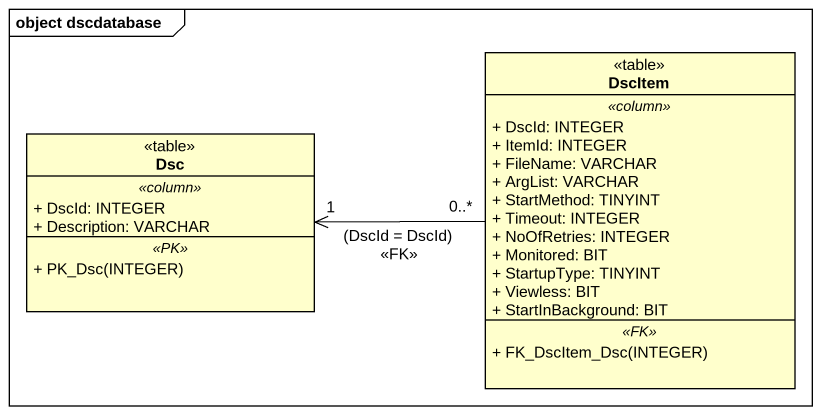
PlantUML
@startuml
mainframe object dscdatabase
hide circle
hide empty members
skinparam classAttributeIconSize 0
class DscItem <<table>> {
  .. <<column>> ..
  + DscId: INTEGER
  + ItemId: INTEGER
  + FileName: VARCHAR
  + ArgList: VARCHAR
  + StartMethod: TINYINT
  + Timeout: INTEGER
  + NoOfRetries: INTEGER
  + Monitored: BIT
  + StartupType: TINYINT
  + Viewless: BIT
  + StartInBackground: BIT
  .. <<FK>> ..
  + FK_DscItem_Dsc(INTEGER)
}
class Dsc <<table>> {
  .. <<column>> ..
  + DscId: INTEGER
  + Description: VARCHAR
  .. <<PK>> ..
  + PK_Dsc(INTEGER)
}
DscItem "0..*" -left-> "1" Dsc : (DscId = DscId)\n<<FK>>
@enduml
